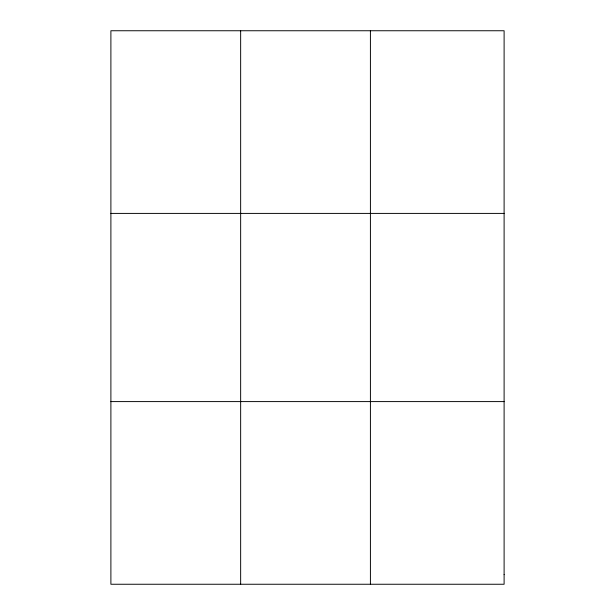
<?xml version="1.0" encoding="UTF-8"?>
<svg xmlns="http://www.w3.org/2000/svg" width="615" height="615" viewBox="0 0 615 615"><rect width="100%" height="100%" fill="white"/><g stroke="black" fill="none" stroke-linecap="round" stroke-linejoin="round"><path stroke-width="0.92" d="M240.65 584.25L240.65 30.75M370.414 584.25L370.414 30.75M110.892 213.405L504.108 213.405M110.892 401.595L504.108 401.595M504.108 574.633L504.108 584.25L110.892 584.25L110.892 30.75L504.108 30.75L504.108 574.633"/></g></svg>
